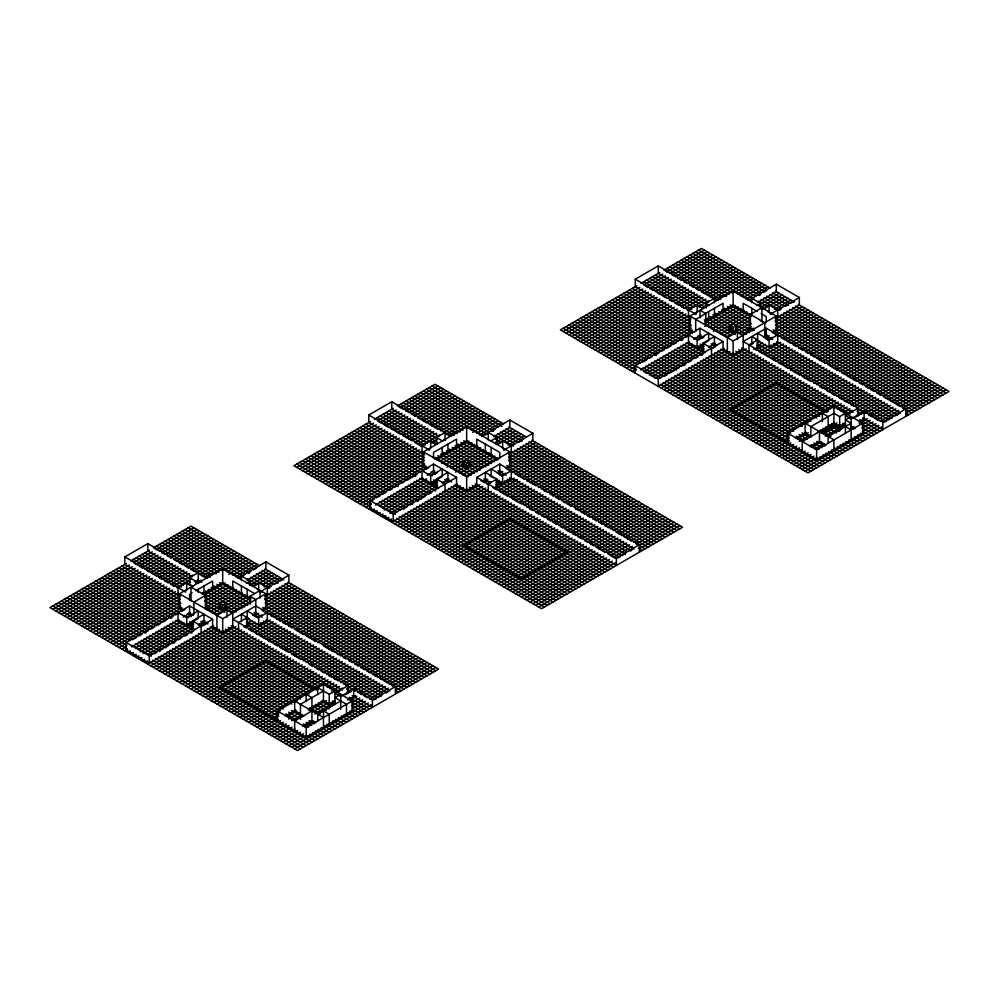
<?xml version="1.0" encoding="UTF-8"?>
<svg xmlns="http://www.w3.org/2000/svg" width="999" height="999" viewBox="0 0 999 999"><rect width="100%" height="100%" fill="white"/><g stroke="black" fill="none" stroke-linecap="round" stroke-linejoin="round"><path stroke-width="1.5" d="M178.072 595.129L178.072 587.649L186.701 582.667L193.107 586.363M261.825 609.939L265.884 607.604L265.884 593.743L222.69 568.818L179.508 593.743L179.508 607.604L183.554 609.939M186.701 582.667L186.701 590.147L184.241 591.57M189.585 613.423L189.585 605.943L212.612 619.23L212.612 626.71M193.906 614.373L193.906 602.06L205.419 595.416L205.419 609.265L208.292 607.604L205.682 606.093M202.385 594.393L222.69 582.667L222.69 568.818M255.806 613.423L255.806 599.562L250.05 596.241L250.05 603.933M258.679 617.569L258.679 625.049L267.32 620.067L267.32 612.587L258.679 617.569L247.165 610.926L247.165 625.049M700.012 335.714L700.012 328.234L723.051 341.533L723.051 349.013M714.41 302.809L714.41 298.314L705.769 303.309L705.769 307.792M769.105 339.872L769.105 347.352L777.746 342.37L777.746 334.89L769.105 339.872L757.592 333.216L757.592 347.352M424.587 454.732L368.768 422.502L368.768 415.022L391.795 401.735L451.461 436.176M180.632 596.615L124.8 564.385L124.8 556.905L147.84 543.606L207.38 577.984M370.492 421.516L293.918 465.721L541.508 608.678L682.579 527.222L531.868 440.209M374.525 419.18L393.331 408.329M397.365 405.994L434.99 384.278L503.608 423.901M126.536 563.386L49.95 607.604L297.552 750.549L438.623 669.105L287.912 582.092M130.569 561.063L149.375 550.199M153.409 547.877L191.021 526.148L259.653 565.771M296.79 467.382L373.376 423.176M377.41 420.841L396.216 409.99M400.249 407.654L437.862 385.939M52.835 609.265L129.408 565.047M133.441 562.724L152.248 551.86M156.281 549.537L193.906 527.809M299.675 469.055L376.248 424.837M380.282 422.502L399.101 411.65M403.121 409.315L440.746 387.6M55.707 610.926L132.293 566.708M136.326 564.385L155.132 553.521M159.166 551.198L196.778 529.482M302.547 470.716L379.133 426.498M383.166 424.175L401.973 413.311M406.006 410.989L443.618 389.26M691.058 318.906L635.239 286.676L635.239 279.196L658.266 265.909L718.106 300.449M58.591 612.587L135.165 568.369M139.198 566.046L158.004 555.182M162.038 552.859L199.663 531.143M305.432 472.377L382.018 428.159M386.039 425.836L404.857 414.972M408.878 412.649L446.503 390.921M61.463 614.248L138.049 570.029M142.083 567.707L160.889 556.843M164.922 554.52L202.535 532.804M308.304 474.038L384.89 429.82M388.923 427.497L407.729 416.633M411.763 414.31L449.388 392.582M64.348 615.908L140.934 571.703M144.955 569.368L163.774 558.516M167.795 556.181L205.419 534.465M636.962 285.689L560.377 329.895L807.979 472.852L949.05 391.396L798.338 304.383M640.996 283.354L659.802 272.502M663.836 270.167L701.448 248.451L770.079 288.074M311.188 475.699L387.774 431.481M391.795 429.158L410.614 418.294M414.647 415.971L452.26 394.255M67.22 617.569L143.806 573.364M147.84 571.028L166.646 560.177M170.679 557.842L208.292 536.126M563.261 331.556L639.835 287.35M643.868 285.015L662.687 274.163M666.708 271.828L704.332 250.112M314.061 477.36L390.646 433.141M394.68 430.819L413.486 419.955M417.52 417.632L455.144 395.916M70.105 619.23L146.691 575.024M150.712 572.689L169.53 561.838M174.9 558.728L211.176 537.787M566.133 333.216L642.719 289.011M646.753 286.676L665.559 275.824M669.592 273.489L707.205 251.773M316.945 479.021L393.531 434.802M397.565 432.48L416.371 421.615M420.404 419.293L458.017 397.577M72.977 620.903L149.563 576.685M153.596 574.363L172.402 563.498M176.436 561.176L214.061 539.448M569.018 334.89L645.604 290.672M649.625 288.349L668.443 277.485M672.464 275.162L710.089 253.434M319.83 480.681L396.403 436.476M400.437 434.14L419.243 423.289M423.276 420.954L460.901 399.238M75.862 622.564L152.447 578.346M156.481 576.023L175.287 565.159M179.321 562.837L216.933 541.108M571.89 336.551L648.476 292.332M652.509 290.01L671.316 279.146M675.349 276.823L712.974 255.095M322.702 482.342L399.288 438.136M403.321 435.801L422.127 424.95M426.161 422.614L463.773 400.899M78.746 624.225L155.32 580.007M159.353 577.684L178.159 566.82M182.193 564.497L219.817 542.769M574.775 338.211L651.36 293.993M655.381 291.671L674.2 280.806M678.234 278.484L715.846 256.755M325.587 484.003L402.16 439.797M406.193 437.462L425.012 426.61M429.033 424.275L466.658 402.56M81.618 625.886L158.204 581.668M162.238 579.345L181.044 568.481M185.077 566.158L222.69 544.443M577.659 339.872L654.233 295.654M658.266 293.331L677.072 282.467M681.106 280.145L718.731 258.429M328.459 485.676L405.045 441.458M409.078 439.135L427.884 428.271M431.918 425.949L469.53 404.22M84.503 627.547L161.076 583.329M165.11 581.006L183.916 570.142M187.949 567.819L225.574 546.103M580.531 341.533L657.117 297.315M661.151 294.992L679.957 284.128M683.99 281.805L721.603 260.09M331.343 487.337L407.929 443.119M411.95 440.796L430.769 429.932M434.79 427.609L472.415 405.881M87.375 629.208L163.961 584.989M167.994 582.667L186.801 571.803M190.834 569.48L228.446 547.764M583.416 343.194L659.989 298.976M664.023 296.653L682.829 285.789M686.862 283.466L724.487 261.75M334.215 488.998L410.801 444.78M433.641 431.593L414.835 442.457L421.628 446.378M437.674 429.27L475.299 407.542M90.26 630.869L166.833 586.663M170.866 584.328L189.685 573.476M193.706 571.141L231.331 549.425M586.288 344.855L662.874 300.649M666.907 298.314L685.714 287.462M689.747 285.127L727.359 263.411M337.1 490.659L413.686 446.441M417.707 444.118L436.526 433.254M440.559 430.931L478.171 409.215M93.132 632.529L169.718 588.324M173.751 585.988L192.557 575.137M196.591 572.802L234.203 551.086M589.173 346.516L665.746 302.31M669.78 299.975L688.598 289.123M692.619 286.788L730.244 265.072M139.198 556.068L189.585 585.164L189.585 577.684L198.227 572.689L198.227 580.169L195.804 581.63L198.227 580.169M339.972 492.32L416.558 448.101M420.591 445.779L439.398 434.915M443.431 432.592L481.056 410.876M437.062 444.48L430.669 440.796L422.028 445.779L422.028 453.259M436.426 443.456L436.426 437.462L445.067 432.48L445.067 439.96M96.016 634.19L172.602 589.984M176.623 587.649L190.06 579.895M200.811 573.688L237.088 552.747M592.045 348.176L668.631 303.971M672.664 301.636L691.47 290.784M695.504 288.449L733.116 266.733M342.857 493.981L419.443 449.762M431.531 442.782L436.9 439.685M446.316 434.253L483.928 412.537M98.889 635.864L175.474 591.645M202.347 576.123L239.972 554.408M594.929 349.85L671.515 305.632M675.536 303.309L694.355 292.445M698.376 290.122L736.001 268.394M345.741 495.641L422.315 451.436M449.188 435.914L486.813 414.198M101.773 637.524L178.359 593.306M195.816 583.216L201.199 580.119M205.232 577.797L242.844 556.068M427.522 468.056L423.476 465.721L423.476 451.873L466.658 426.935L509.84 451.873L509.84 465.721L505.794 468.056M597.802 351.511L674.387 307.292M678.421 304.97L697.227 294.106M701.261 291.783L738.885 270.055M428.196 449.7L430.669 448.276L430.669 440.796M348.614 497.302L423.851 453.871M468.194 428.271L489.685 415.859M104.658 639.185L179.895 595.741M224.226 570.142L245.729 557.729M600.686 353.171L677.272 308.953M681.293 306.631L700.112 295.766M704.145 293.444L741.758 271.716M351.498 498.963L424.051 457.08M471.066 429.932L492.569 417.52M107.53 640.846L180.082 598.963M227.11 571.803L248.601 559.403M603.571 354.832L680.144 310.614M684.178 308.291L702.984 297.427M707.017 295.105L744.642 273.389M192.145 592.819L189.585 594.305L189.585 600.287M195.754 590.746L212.612 581.006L212.612 588.486M354.37 500.636L424.238 460.289M472.602 432.367L495.442 419.18M110.414 642.507L180.27 602.172M228.646 574.25L251.486 561.063M606.443 356.493L683.029 312.275M687.062 309.952L705.868 299.088M709.902 296.765L747.514 275.05M703.533 308.654L697.14 304.97L688.498 309.952L688.498 317.432M357.255 502.297L424.425 463.511M476.823 433.254L498.326 420.841M113.287 644.168L180.469 605.382M232.867 575.137L254.358 562.724M609.328 358.154L685.901 313.936M699.337 306.181L708.741 300.749M712.774 298.426L750.399 276.711M434.777 459.19L466.658 440.796L498.526 459.19M360.127 503.958L425.961 465.946M436.713 459.74L468.956 441.121M479.707 434.915L501.211 422.502M116.171 645.829L182.005 607.817M204.845 594.63L225 583.004M235.739 576.798L257.243 564.385M612.2 359.815L688.786 315.609M702.222 307.842L706.256 305.519M715.659 300.087L753.271 278.371M456.58 477.36L393.244 513.923L393.244 521.403L370.204 508.116L370.204 500.636L433.541 464.06L456.58 477.36L456.58 484.84M481.855 436.176L509.84 420.017L532.879 433.316L532.879 440.796L508.691 454.757M693.98 332.23L689.934 329.895L689.934 316.046L733.116 291.109L776.31 316.046L776.31 329.895L772.264 332.23M694.667 313.873L697.14 312.45L697.14 304.97M212.612 619.23L149.276 655.806L149.276 663.286L126.249 649.987L126.249 642.507L189.585 605.943M237.7 578.159L265.884 561.888L288.911 575.187L288.911 582.667L264.723 596.628M363.012 505.619L373.763 499.413M376.448 497.864L380.482 495.529M383.166 493.981L385.851 492.432M389.885 490.109L392.57 488.548M395.254 487L397.939 485.452M401.973 483.116L404.657 481.568M407.342 480.019L416.758 474.587M426.161 469.155L428.846 467.607M439.597 461.401L471.84 442.782M485.277 435.027L487.962 433.479M491.995 431.156L494.68 429.595M119.043 647.489L125.762 643.618M132.48 639.735L136.513 637.412M139.198 635.864L141.883 634.303M144.58 632.754L148.601 630.431M151.299 628.87L153.983 627.322M156.668 625.774L160.702 623.451M163.386 621.89L166.071 620.342M170.105 618.019L172.79 616.47M175.474 614.909L178.159 613.361M182.193 611.038L184.877 609.49M205.032 597.852L227.872 584.665M241.308 576.91L243.993 575.349M248.027 573.026L250.712 571.478M253.396 569.929L256.094 568.369M615.084 361.476L690.321 318.044M734.652 292.445L756.156 280.032M365.884 507.28L371.378 504.12M441.758 463.486L474.712 444.443M121.928 649.15L126.061 646.765M205.107 601.123L230.757 586.326M617.956 363.137L690.509 321.253M737.537 294.106L759.028 281.693M704.944 313.748L723.051 303.296L723.051 310.776M705.769 325.861L705.769 313.549L695.691 319.368L695.691 331.68M368.768 508.941L371.453 507.392M375.487 505.069L422.764 477.772M427.147 475.237L434.602 470.929M445.354 464.722L477.597 446.116M493.718 436.8L509.84 427.497L509.84 420.017M124.8 650.824L127.497 649.263M131.518 646.94L178.809 619.642M183.192 617.107L190.634 612.812M205.419 604.27L233.629 587.986M247.065 580.232L265.884 569.368L265.884 561.888M620.841 364.81L690.709 324.463M740.421 295.766L761.912 283.354M437.225 481.056L432.105 484.003L422.028 478.196L422.028 470.716L430.669 475.699L442.182 469.043L442.182 476.523L384.128 510.052M490.484 441.158L496.89 437.462L496.89 443.456M371.653 510.601L374.338 509.053M379.707 505.956L426.735 478.796M434.79 474.15L437.487 472.589M446.89 467.17L480.482 447.777M496.603 438.461L512.724 429.158M193.257 622.926L188.149 625.886L178.072 620.067L178.072 612.587L186.701 617.569L198.227 610.926L198.227 618.406L140.16 651.922M246.341 583.141L250.05 581.006L250.05 585.489M127.685 652.484L130.37 650.923M135.752 647.827L181.431 621.453M189.485 616.795L193.519 614.472M205.607 607.492L236.513 589.647M248.601 582.667L268.756 571.028M623.713 366.471L690.896 327.684M743.293 297.427L764.797 285.015M704.782 321.328L733.116 304.97L750.873 315.209M374.525 512.262L377.21 510.714M382.592 507.617L428.271 481.243M451.111 468.056L483.354 449.438M495.442 442.457L515.596 430.819M463.773 461.575L466.658 459.902L469.53 461.575L469.53 465.721L466.658 467.382L463.773 465.721L463.773 461.575L466.658 463.236L469.53 461.575M130.569 654.145L133.254 652.597M138.624 649.487L184.303 623.114M207.143 609.927L239.385 591.308M250.137 585.102L271.641 572.689M626.598 368.132L692.432 330.12M704.52 323.139L735.426 305.294M746.178 299.088L767.669 286.676M219.817 603.446L222.69 601.785L225.574 603.446L225.574 607.604L222.69 609.265L219.817 607.604L219.817 603.446L222.69 605.107L225.574 603.446M436.426 486.501L436.426 479.021L447.939 472.377L447.939 479.857M496.241 444.48L502.647 440.796L511.276 445.779L511.276 453.259M469.18 463.436L471.69 465.721L466.658 468.631L461.613 465.721L464.135 463.436M377.41 513.923L380.095 512.375M453.983 469.717L463.399 464.285M467.42 461.963L486.238 451.098M498.239 444.168L518.481 432.48M192.457 628.383L192.457 620.903L203.983 614.248L203.983 621.728M252.285 586.363L258.679 582.667L267.32 587.649L267.32 595.129M225.212 605.319L227.735 607.604L222.69 610.514L217.657 607.604L220.18 605.319M461.613 465.721L464.135 464.273M635.239 373.114L635.239 365.634L700.012 328.234M748.139 300.449L776.31 284.191L799.337 297.49L799.337 304.97L775.162 318.931M133.441 655.806L136.126 654.258M210.027 611.588L220.779 605.382M224.8 603.059L242.27 592.969M253.908 586.251L274.513 574.363M217.657 607.604L220.18 606.143M629.47 369.792L636.188 365.909M642.906 362.038L646.94 359.702M649.625 358.154L652.322 356.606M655.007 355.057L659.04 352.722M661.725 351.173L664.41 349.625M667.095 348.077L671.128 345.741M673.813 344.193L676.498 342.645M680.531 340.309L683.216 338.761M685.901 337.212L688.598 335.664M704.72 326.348L738.298 306.955M751.735 299.2L754.432 297.652M758.453 295.329L761.151 293.768M763.835 292.22L766.52 290.672M380.282 515.596L382.967 514.035M388.349 510.939L436.713 483.017M455.519 472.152L466.271 465.946M468.956 464.398L489.11 452.759M506.58 442.682L521.353 434.14M136.326 657.467L139.011 655.918M143.044 653.583L192.745 624.887M212.899 613.249L222.315 607.817M225 606.268L245.155 594.63M262.612 584.552L277.397 576.023M632.355 371.453L636.4 369.118M708.94 327.235L741.183 308.616M437.55 484.19L434.99 485.676L438.898 487.924M461.613 464.897L466.658 467.807L471.69 464.897M193.581 626.073L191.021 627.547L194.93 629.807M217.657 606.768L222.69 609.677L227.735 606.768M383.166 517.257L385.851 515.696M389.922 513.349L436.9 486.226M442.282 483.116L449.001 479.245M459.752 473.039L491.995 454.42M508.041 445.154L524.238 435.801M139.198 659.128L141.883 657.579M147.265 654.47L192.944 628.096M198.314 624.999L205.032 621.116M215.784 614.909L248.027 596.303M264.073 587.025L280.269 577.684M640.609 370.017L689.21 341.945M693.618 339.41L701.073 335.102M711.812 328.896L744.068 310.289M757.492 302.522L776.31 291.671L776.31 284.191M232.767 626.71L232.767 612.862L227.01 609.54L216.933 615.359L216.933 629.208M250.05 596.241L260.115 590.421L260.115 598.114M503.608 450.212L532.879 433.316M386.039 518.918L388.736 517.37M404.857 508.054L407.542 506.505M410.227 504.957L412.912 503.396M416.945 501.073L419.63 499.525M422.315 497.977L425.012 496.416M429.033 494.093L431.718 492.544M462.624 474.7L494.867 456.081M519.055 442.12L521.74 440.571M259.64 592.082L288.911 575.187M703.696 345.229L698.576 348.176L688.498 342.37L688.498 334.89L697.14 339.872L708.653 333.216L708.653 340.696L649.2 375.025M756.767 305.444L760.476 303.309L760.476 307.792M142.083 660.789L144.768 659.24M154.171 653.808L156.855 652.26M159.54 650.711L163.574 648.376M166.259 646.828L168.956 645.279M171.641 643.731L175.674 641.395M178.359 639.847L181.044 638.299M185.077 635.963L187.762 634.415M190.447 632.866L193.132 631.318M202.535 625.886L207.917 622.777M228.072 611.151L250.911 597.964M268.369 587.874L271.066 586.326M275.087 584.003L277.784 582.442M280.469 580.894L283.154 579.345M643.493 371.678L691.857 343.756M699.912 339.098L703.945 336.763M713.348 331.343L746.94 311.95M760.376 304.195L779.183 293.331M388.923 520.579L391.608 519.03M465.509 476.361L497.752 457.742M144.955 662.449L147.64 660.901M230.944 612.812L249.75 601.947M423.476 451.873L466.658 476.81L509.84 451.873M646.365 373.339L694.73 345.417M717.569 332.23L749.824 313.611M760.564 307.405L782.067 294.992M179.508 593.743L222.69 618.681L265.884 593.743M730.244 325.736L733.116 324.076L736.001 325.736L736.001 329.895L733.116 331.556L730.244 329.895L730.244 325.736L733.116 327.41L736.001 325.736M754.32 330.507L750.399 328.234L750.399 314.385L761.912 307.729L761.912 321.591M391.795 522.24L457.629 484.228M702.896 350.674L702.896 343.194L714.41 336.551L714.41 344.031M761.438 309.403L769.105 304.97L777.746 309.952L777.746 317.432M147.84 664.11L213.674 626.111M735.639 327.61L738.161 329.895L733.116 332.804L728.084 329.895L730.606 327.61M720.454 333.891L731.206 327.684M735.239 325.349L751.36 316.046M763.049 309.29L784.939 296.653M728.084 329.895L730.606 328.446M394.68 523.901L460.514 485.889M508.878 457.967L535.751 442.457M476.735 484.84L476.735 477.36L499.762 464.06L639.397 544.68L639.397 552.16M150.712 665.784L216.546 627.772M264.922 599.85L291.795 584.328M653.471 375.886L703.184 347.19M723.338 335.552L732.742 330.12M735.426 328.571L750.199 320.03M773.039 306.843L787.824 298.314M704.008 348.364L701.448 349.85L705.356 352.098M397.565 525.561L463.399 487.549M509.078 461.176L538.636 444.118M728.084 329.071L733.116 331.98L738.161 329.071M153.596 667.444L219.43 629.432M265.11 603.059L294.668 585.988M654.957 378.346L703.371 350.399M708.741 347.29L715.459 343.419M726.211 337.212L750.399 323.251M774.512 309.328L790.709 299.975M743.194 349.013L743.194 335.164L737.437 331.843L727.359 337.65L727.359 351.511M400.437 527.222L466.271 489.223M509.265 464.398L541.508 445.779M635.239 365.634L658.266 378.933L723.051 341.533M770.204 314.31L799.337 297.49M156.481 669.105L222.315 631.093M265.297 606.268L297.552 587.649M664.597 376.111L667.282 374.55M669.979 373.002L674 370.679M676.698 369.131L679.382 367.57M682.067 366.021L686.101 363.698M688.786 362.15L691.47 360.589M695.504 358.266L698.189 356.718M700.873 355.169L703.558 353.609M712.974 348.176L715.659 346.628M738.498 333.441L750.586 326.461M778.808 310.177L781.493 308.616M785.526 306.293L788.211 304.745M790.896 303.197L793.581 301.636M455.856 484.428L466.658 490.659L477.447 484.428M482.854 481.306L486.975 478.933M497.202 473.014L500.487 471.128M211.9 626.298L222.69 632.529L233.491 626.298M245.629 619.293L248.339 617.732M253.247 614.897L256.518 612.999M750.399 328.234L747.514 329.895L750.137 331.406M403.321 528.883L479.895 484.677M483.928 482.342L487.962 480.019M498.713 473.813L502.734 471.491M506.768 469.155L544.393 447.44M159.353 670.766L235.939 626.548M246.691 620.342L249.375 618.793M254.745 615.684L258.778 613.361M262.812 611.038L300.424 589.31M741.37 335.102L753.471 328.122M689.934 316.046L733.116 340.984L776.31 316.046M406.193 530.556L482.779 486.338M486.813 484.003L490.846 481.68M501.585 475.474L505.619 473.151M509.652 470.816L547.265 449.1M162.238 672.427L238.811 628.209M246.878 623.563L252.248 620.454M257.63 617.357L261.651 615.022M265.684 612.699L303.309 590.983M496.89 486.501L496.89 479.021L488.249 484.003L488.249 491.483M491.133 476.523L491.133 469.043L502.647 475.699L511.276 470.716L511.276 478.196L501.211 484.003L496.091 481.056M724.1 348.401L658.266 386.413L658.266 378.933M244.693 626.473L248.601 624.225L246.303 622.889M409.078 532.217L485.664 487.999M496.403 481.793L499.088 480.244M512.524 472.49L550.149 450.761M165.11 674.088L241.696 629.87M245.729 627.547L255.132 622.115M268.569 614.36L306.181 592.644M661.151 388.074L726.985 350.062M775.349 322.14L802.222 306.631M905.868 416.333L905.868 408.853L766.233 328.234L743.194 341.533L858.366 408.017L858.366 415.497M411.95 533.878L488.536 489.66M496.603 485.002L501.973 481.905M515.409 474.15L553.021 452.422M167.994 675.749L244.568 631.53M248.601 629.208L258.004 623.776M271.441 616.021L309.066 594.305M664.023 389.735L729.857 351.723M775.536 325.349L805.094 308.291M494.418 487.924L498.326 485.676L495.766 484.19M414.835 535.539L491.421 491.321M495.442 488.998L514.26 478.134M518.281 475.811L555.906 454.095M170.866 677.409L247.452 633.204M251.486 630.869L270.292 620.017M274.325 617.682L311.938 595.966M666.907 391.396L732.742 353.396M775.736 328.571L807.979 309.952M722.327 348.601L733.116 354.832L743.918 348.601M749.312 345.479L753.371 343.144M763.673 337.187L767.344 335.065M417.707 537.2L494.293 492.982M498.326 490.659L517.132 479.795M522.514 476.698L558.791 455.756M173.751 679.07L250.337 634.865M254.358 632.529L273.177 621.678M277.198 619.343L314.822 597.627M669.78 393.057L746.365 348.851M757.117 342.645L759.802 341.096M765.172 337.987L769.205 335.664M773.238 333.329L810.851 311.613M420.591 538.861L497.177 494.642M501.211 492.32L520.017 481.456M524.05 479.133L561.663 457.417M176.623 680.731L253.209 636.525M257.243 634.19L276.049 623.339M280.082 621.003L317.707 599.288M672.664 394.73L749.25 350.512M757.304 345.854L762.674 342.757M768.056 339.648L772.09 337.325M776.111 334.99L813.735 313.274M753.895 349.488L759.028 346.516L756.73 345.192M423.476 540.521L500.049 496.303M504.083 493.981L522.889 483.116M526.923 480.794L564.547 459.078M179.508 682.404L256.094 638.186M260.115 635.864L278.933 624.999M282.967 622.677L320.579 600.948M675.536 396.391L752.122 352.172M756.156 349.85L765.559 344.418M780.344 335.876L816.62 314.935M426.348 542.182L502.934 497.977M506.968 495.641L525.774 484.79M529.807 482.455L567.42 460.739M182.38 684.065L258.966 639.847M262.999 637.524L281.805 626.66M285.839 624.338L323.464 602.609M678.421 398.052L755.007 353.833M759.028 351.511L768.443 346.079M781.867 338.324L819.492 316.596M429.233 543.843L505.806 499.637M509.84 497.302L528.646 486.451M532.679 484.115L570.304 462.4M185.265 685.726L261.85 641.508M265.884 639.185L284.69 628.321M288.723 625.998L326.336 604.27M681.293 399.712L757.879 355.494M761.912 353.171L780.719 342.307M784.752 339.985L822.377 318.269M432.105 545.516L508.691 501.298M512.724 498.963L531.53 488.111M535.564 485.776L573.176 464.06M188.149 687.387L264.723 643.169M268.756 640.846L287.562 629.982M291.596 627.659L329.22 605.943M684.178 401.373L760.763 357.155M764.797 354.832L783.603 343.968M787.637 341.646L825.249 319.93M434.99 547.177L511.575 502.959M515.596 500.636L534.415 489.772M538.436 487.45L576.061 465.721M191.021 689.048L267.607 644.83M271.641 642.507L290.447 631.643M295.816 628.546L332.093 607.604M687.062 403.034L763.636 358.816M767.669 356.493L786.475 345.629M790.509 343.306L828.134 321.591M437.862 548.838L514.448 504.62M518.481 502.297L537.287 491.433M541.321 489.11L578.933 467.382M193.906 690.709L270.479 646.49M274.513 644.168L293.331 633.304M297.352 630.981L334.977 609.265M689.934 404.695L766.52 360.477M770.554 358.154L789.36 347.29M793.393 344.967L831.006 323.251M440.746 550.499L517.332 506.281M521.353 503.958L540.172 493.094M544.193 490.771L581.818 469.055M196.778 692.369L273.364 648.164M277.397 645.829L296.204 634.977M300.237 632.642L337.849 610.926M692.819 406.356L769.392 362.15M773.426 359.815L792.232 348.963M796.265 346.628L833.89 324.912M443.618 552.16L520.204 507.942M524.238 505.619L543.044 494.755M548.426 491.658L584.702 470.716M199.663 694.03L276.248 649.825M280.269 647.489L299.088 636.638M303.109 634.303L340.734 612.587M695.691 408.017L772.277 363.811M776.31 361.476L795.117 350.624M799.15 348.289L836.762 326.573M446.503 553.821L523.089 509.602M527.11 507.28L545.929 496.416M549.962 494.093L587.574 472.377M202.535 695.691L279.121 651.485M283.154 649.15L301.96 638.299M305.994 635.963L343.619 614.248M698.576 409.69L775.162 365.472M779.183 363.137L798.001 352.285M802.022 349.95L839.647 328.234M449.388 555.481L525.961 511.263M529.994 508.941L548.801 498.076M552.834 495.754L590.459 474.038M205.419 697.364L282.005 653.146M286.026 650.824L304.845 639.959M308.866 637.637L346.491 615.908M701.448 411.351L778.034 367.132M782.067 364.81L800.873 353.946M806.255 350.836L842.519 329.895M452.26 557.142L528.846 512.937M532.879 510.601L551.685 499.75M555.719 497.415L593.331 475.699M208.292 699.025L284.877 654.807M288.911 652.484L307.717 641.62M311.75 639.298L349.375 617.569M704.332 413.012L780.918 368.793M784.939 366.471L803.758 355.607M807.779 353.284L845.404 331.556M455.144 558.803L531.718 514.597M535.751 512.262L554.557 501.411M558.591 499.075L596.216 477.36M211.176 700.686L287.762 656.468M291.795 654.145L310.602 643.281M314.635 640.958L352.247 619.23M707.205 414.672L783.79 370.454M787.824 368.132L806.63 357.267M810.664 354.945L848.288 333.216M458.017 560.476L534.602 516.258M538.636 513.923L557.442 503.071M561.475 500.736L599.088 479.021M214.061 702.347L290.634 658.129M294.668 655.806L313.474 644.942M317.507 642.619L355.132 620.903M710.089 416.333L786.675 372.115M790.709 369.792L809.515 358.928M813.548 356.606L851.16 334.89M460.901 562.137L537.474 517.919M541.508 515.596L560.327 504.732M564.348 502.41L601.972 480.681M216.933 704.008L293.519 659.79M297.552 657.467L316.358 646.603M321.728 643.506L358.004 622.564M712.974 417.994L789.547 373.776M793.581 371.453L812.387 360.589M816.42 358.266L854.045 336.551M463.773 563.798L540.359 519.58M544.393 517.257L563.199 506.393M567.232 504.07L604.845 482.342M219.817 705.669L296.391 661.45M300.424 659.128L319.23 648.264M323.264 645.941L360.889 624.225M715.846 419.655L792.432 375.437M796.465 373.114L815.271 362.25M819.305 359.927L856.917 338.211M466.658 565.459L543.244 521.241M547.265 518.918L566.083 508.054M570.104 505.731L607.729 484.003M222.69 707.329L299.275 663.124M303.309 660.789L322.115 649.937M326.149 647.602L363.761 625.886M718.731 421.316L795.304 377.11M799.337 374.775L818.144 363.923M822.177 361.588L859.802 339.872M469.53 567.12L546.116 522.902M550.149 520.579L568.955 509.715M574.338 506.618L610.614 485.676M225.574 708.99L302.16 664.785M306.181 662.449L325 651.598M329.021 649.263L366.645 627.547M721.603 422.977L798.189 378.771M802.222 376.436L821.028 365.584M825.062 363.249L862.674 341.533M472.415 568.781L549 524.562M553.021 522.24L571.84 511.376M575.874 509.053L613.486 487.337M228.446 710.651L305.032 666.445M309.066 664.11L327.872 653.259M331.905 650.923L369.53 629.208M724.487 424.637L801.073 380.432M805.094 378.097L823.913 367.245M827.934 364.91L865.559 343.194M475.299 570.441L551.873 526.223M555.906 523.901L574.712 513.036M578.746 510.714L616.371 488.998M231.331 712.324L307.917 668.106M311.938 665.784L330.756 654.919M334.777 652.597L372.402 630.869M727.359 426.311L803.945 382.093M807.979 379.77L826.785 368.906M832.167 365.796L868.431 344.855M478.171 572.102L554.757 527.897M558.791 525.561L577.597 514.71M581.63 512.375L619.243 490.659M234.203 713.985L310.789 669.767M314.822 667.444L333.629 656.58M337.662 654.258L375.287 632.529M730.244 427.972L806.83 383.753M810.851 381.431L829.669 370.567M833.69 368.244L871.315 346.516M481.056 573.763L557.629 529.557M561.663 527.222L580.469 516.371M584.502 514.035L622.127 492.32M237.088 715.646L313.674 671.428M317.707 669.105L336.513 658.241M340.547 655.918L378.159 634.19M733.116 429.632L809.702 385.414M813.735 383.092L832.542 372.227M836.575 369.905L874.2 348.176M483.928 575.424L560.514 531.218M564.547 528.883L583.354 518.031M587.387 515.696L624.999 493.981M239.972 717.307L316.546 673.089M320.579 670.766L339.385 659.902M343.419 657.579L381.044 635.864M736.001 431.293L812.587 387.075M816.62 384.752L835.426 373.888M839.46 371.566L877.072 349.85M486.813 577.097L563.386 532.879M567.42 530.556L586.238 519.692M590.259 517.37L627.884 495.641M242.844 718.968L319.43 674.75M323.464 672.427L342.27 661.563M347.64 658.466L383.916 637.524M738.885 432.954L815.459 388.736M819.492 386.413L838.298 375.549M842.332 373.226L879.957 351.511M489.685 578.758L566.271 534.54M570.304 532.217L589.11 521.353M593.144 519.03L630.756 497.302M245.729 720.629L322.302 676.41M326.336 674.088L345.142 663.224M349.175 660.901L386.8 639.185M741.758 434.615L818.343 390.397M822.377 388.074L841.183 377.21M845.216 374.887L882.829 353.171M492.569 580.419L569.155 536.201M573.176 533.878L591.995 523.014M596.016 520.691L633.641 498.963M248.601 722.289L325.187 678.084M329.22 675.749L348.027 664.897M352.06 662.562L389.672 640.846M744.642 436.276L821.215 392.07M825.249 389.735L844.055 378.883M848.089 376.548L885.713 354.832M495.442 582.08L572.027 537.862M576.061 535.539L594.867 524.675M598.901 522.352L636.525 500.636M251.486 723.95L328.072 679.745M332.093 677.409L350.911 666.558M354.932 664.223L392.557 642.507M747.514 437.937L824.1 393.731M828.134 391.396L846.94 380.544M850.973 378.209L888.586 356.493M277.397 720.629L277.397 710.938L323.464 684.34L352.247 700.961L352.247 710.651L306.181 737.25L219.817 687.387L265.884 660.789L316.758 690.172M498.326 583.741L574.912 539.522M578.933 537.2L597.752 526.336M601.785 524.013L639.397 502.297M254.358 725.611L278.546 711.65M324.225 685.277L330.944 681.405M334.977 679.07L353.783 668.219M357.817 665.883L395.429 644.168M750.399 439.597L826.985 395.392M831.006 393.057L849.824 382.205M853.845 379.87L891.47 358.154M501.211 585.402L577.784 541.183M600.624 527.996L581.818 538.861L577.722 536.5M604.657 525.674L642.282 503.958M257.243 727.284L278.733 714.872M327.11 686.937L333.828 683.066M337.849 680.731L356.668 669.879M360.689 667.544L398.314 645.829M753.271 441.271L829.857 397.053M833.89 394.73L852.696 383.866M858.066 380.756L894.342 359.815M323.464 690.983L300.424 704.283L300.424 713.985M504.083 587.062L580.669 542.857M584.702 540.521L603.508 529.67M607.542 527.335L645.154 505.619M260.115 728.945L277.585 718.855M329.982 688.611L336.7 684.727M340.734 682.404L359.54 671.54M363.574 669.218L401.198 647.489M756.156 442.932L832.741 398.713M836.762 396.391L855.581 385.527M859.602 383.204L897.227 361.476M285.289 716.071L295.816 709.989M506.968 588.723L583.541 544.517M587.574 542.182L606.381 531.331M610.414 528.995L648.039 507.28M262.999 730.606L280.469 720.516M287.188 716.645L296.591 711.213M331.518 691.046L339.585 686.388M343.619 684.065L362.425 673.201M366.458 670.878L404.071 649.15M759.028 444.592L835.614 400.374M839.647 398.052L858.453 387.187M862.487 384.865L900.111 363.137M317.707 694.592L317.707 687.662L329.22 694.317L334.977 690.983L334.977 704.557M509.84 590.384L586.425 546.178M590.459 543.843L609.265 532.991M613.299 530.656L650.911 508.941M265.884 732.267L283.341 722.177M288.723 719.08L299.463 712.874M335.739 691.932L342.457 688.049M346.491 685.726L365.297 674.862M369.33 672.539L406.955 650.824M761.912 446.253L838.498 402.035M842.519 399.712L861.338 388.848M865.371 386.526L902.984 364.81M347.927 693.206L347.927 685.726L334.977 693.206L340.734 696.528L353.683 689.048L372.402 699.849L395.429 686.55L395.429 694.03M308.104 709.552L323.464 700.686L323.464 684.34M512.724 592.057L589.298 547.839M593.331 545.516L612.15 534.652M616.171 532.33L653.796 510.601M787.824 442.932L787.824 433.229L833.89 406.63L862.674 423.264L862.674 432.954L816.62 459.552L730.244 409.69L776.31 383.092L827.197 412.462M268.756 733.928L286.226 723.838M291.596 720.741L302.347 714.535M309.066 710.651L326.536 700.574M346.678 688.935L368.181 676.523M372.215 674.2L409.827 652.484M764.797 447.914L788.973 433.953M834.652 407.58L841.37 403.696M845.404 401.373L864.21 390.509M868.243 388.186L905.868 366.471M515.596 593.718L592.182 549.5M596.216 547.177L615.022 536.313M619.055 533.99L656.668 512.262M271.641 735.589L289.098 725.511M313.286 711.538L329.408 702.235M346.878 692.157L371.054 678.184M375.087 675.861L412.712 654.145M767.669 449.575L789.173 437.162M837.537 409.24L844.255 405.357M848.288 403.034L867.095 392.17M871.128 389.847L908.74 368.132M322.814 700.311L329.22 704.008L334.977 700.686M345.342 694.705L351.173 691.333M353.871 689.772L356.568 688.211M518.481 595.379L595.067 551.161M599.088 548.838L617.906 537.974M621.927 535.651L659.552 513.923M274.513 737.25L291.983 727.172M314.822 713.985L334.977 702.347M355.132 690.709L373.938 679.857M377.972 677.522L415.584 655.806M770.554 451.236L789.36 440.384M840.409 410.901L847.127 407.03M851.16 404.695L869.967 393.843M874 391.508L911.625 369.792M340.734 700.961L317.707 714.26L317.707 721.178M795.716 438.374L806.255 432.292M521.353 597.04L597.939 552.822M601.972 550.499L620.779 539.635M624.812 537.312L662.437 515.596M277.397 738.91L294.855 728.833M358.004 692.369L376.823 681.518M380.844 679.183L418.469 657.467M773.426 452.897L790.896 442.819M797.614 438.936L808.366 432.729M843.293 412.562L850.012 408.691M854.045 406.356L872.851 395.504M876.885 393.169L914.497 371.453M302.647 725.998L311.938 720.629L315.784 722.851M347.477 700.112L355.582 695.441M359.628 693.094L362.325 691.545M524.238 598.701L600.824 554.482M604.845 552.16L623.663 541.296M627.697 538.973L665.309 517.257M810.851 436.276L810.851 426.585L833.89 413.286L839.647 416.608L845.404 413.286L845.404 433.504M280.269 740.571L297.739 730.494M304.458 726.61L313.861 721.178M350.137 700.237L356.855 696.365M360.889 694.03L379.695 683.179M383.728 680.843L421.341 659.128M776.31 454.557L793.768 444.48M799.15 441.371L809.902 435.177M846.178 414.223L852.884 410.352M856.917 408.017L875.736 397.165M879.757 394.83L917.382 373.114M858.366 408.017L845.404 415.497L851.16 418.831L864.123 411.351L882.829 422.152L905.868 408.853M277.397 710.938L306.181 727.559L352.247 700.961M817.494 432.442L833.89 422.977L839.647 426.311L845.404 422.977M527.11 600.362L603.696 556.143M607.729 553.821L626.535 542.957M630.569 540.634L668.194 518.918M283.154 742.245L300.624 732.155M351.673 702.684L359.74 698.026M363.761 695.691L382.58 684.839M386.601 682.504L424.225 660.789M779.183 456.231L796.653 446.141M819.492 432.954L836.962 422.877M857.117 411.238L878.608 398.826M883.978 395.716L920.254 374.775M821.927 433.216L833.89 426.311L840.284 429.995M529.994 602.022L606.58 557.817M610.614 555.481L629.42 544.63M633.453 542.295L671.066 520.579M286.026 743.905L303.496 733.815M351.86 705.893L362.612 699.687M366.645 697.364L385.452 686.5M389.485 684.178L427.11 662.449M782.067 457.892L799.537 447.802M823.713 433.841L839.834 424.538M857.304 414.448L881.493 400.487M885.514 398.164L923.138 376.436M855.768 416.995L866.995 410.514M532.879 603.683L609.452 559.477M613.486 557.142L632.292 546.291M636.326 543.956L673.95 522.24M288.911 745.566L306.381 735.476M352.06 709.103L365.497 701.348M369.53 699.025L388.336 688.161M392.37 685.838L429.982 664.11M784.939 459.552L802.409 449.463M825.249 436.276L845.404 424.637M865.559 413.012L884.365 402.147M888.398 399.825L926.023 378.097M476.735 477.36L616.371 557.979L639.397 544.68M810.189 446.64L819.492 441.271L826.036 445.042M535.751 605.344L612.337 561.138M617.707 558.029L620.391 556.48M623.089 554.932L625.774 553.384M629.807 551.048L632.492 549.5M639.21 545.616L676.822 523.901M291.795 747.227L368.369 703.009M373.751 699.912L376.436 698.351M379.121 696.803L381.805 695.254M385.839 692.931L388.524 691.37M395.242 687.499L432.867 665.784M787.824 461.213L805.294 451.123M812.012 447.252L821.415 441.82M868.431 414.672L887.249 403.808M891.283 401.486L928.895 379.77M858.94 421.815L864.659 418.519M870.054 415.397L872.751 413.836M538.636 607.017L615.209 562.799M639.397 548.838L679.707 525.561M294.668 748.888L371.253 704.67M395.429 690.709L435.739 667.444M790.709 462.874L808.166 452.784M814.884 448.913L824.287 443.481M851.16 427.972L853.845 426.411M859.227 423.314L867.282 418.656M871.315 416.333L890.121 405.469M894.155 403.146L931.78 381.431M787.824 433.229L816.62 449.85L862.674 423.264M793.581 464.535L811.051 454.458M862.1 424.975L870.166 420.317M874.2 417.994L893.006 407.13M897.04 404.807L934.652 383.092M796.465 466.196L813.923 456.118M862.299 428.184L873.039 421.99M877.072 419.655L895.878 408.803M899.912 406.468L937.537 384.752M799.337 467.857L816.807 457.779M862.487 431.406L875.923 423.651M879.957 421.316L898.763 410.464M902.796 408.129L940.409 386.413M802.222 469.518L878.795 425.312M884.177 422.202L886.862 420.654M889.547 419.105L892.232 417.557M894.929 415.996L898.95 413.673M905.668 409.79L943.293 388.074M805.094 471.191L881.68 426.973M905.868 413.012L946.165 389.735M212.687 588.523L203.983 593.468L203.983 585.988M775.461 291.184L794.305 302.06M698.576 250.112L767.207 289.735M772.589 292.844L790.072 302.947M795.454 306.044L946.165 393.057M695.691 251.773L764.322 291.396M769.705 294.505L788.548 305.382M792.582 307.717L943.293 394.73M692.819 253.434L761.438 293.057M766.82 296.166L784.315 306.268M789.697 309.378L940.409 396.391M689.934 255.095L759.914 295.492M763.948 297.827L781.443 307.929M786.825 311.039L937.537 398.052M687.062 256.755L755.681 296.378M761.063 299.488L779.907 310.364M783.94 312.699L934.652 399.712M684.178 258.429L752.809 298.039M758.191 301.149L767.607 306.593M781.068 314.36L931.78 401.373M760.476 303.309L751.835 298.314L751.835 302.809M681.293 260.09L751.273 300.487M759.34 305.145L764.735 308.254M778.184 316.021L928.895 403.034M767.669 311.613L772.714 314.523M678.421 261.75L732.242 292.819M775.311 317.682L926.023 404.695M675.536 263.411L729.37 294.48M775.124 320.904L923.138 406.356M757.279 311.426L743.194 303.309L743.194 310.789M761.113 313.649L766.233 316.596L766.233 322.59M672.664 265.072L726.485 296.154M776.273 324.887L920.254 408.017M669.78 266.733L722.265 297.028M776.086 328.109L917.382 409.69M750.399 314.385L764.797 322.689L764.797 336.551M760.264 320.642L764.997 323.364M666.907 268.394L720.729 299.475M730.144 304.907L750.336 316.571M773.214 329.77L914.497 411.351M665.371 270.841L668.056 272.39M672.102 274.725L674.787 276.273M677.484 277.822L681.518 280.157M684.215 281.718L686.9 283.266M689.597 284.815L693.631 287.15M696.315 288.699L699.013 290.259M701.698 291.808L705.744 294.143M708.428 295.692L716.508 300.362M727.272 306.568L750.149 319.78M774.362 333.766L778.408 336.101M781.093 337.65L783.79 339.198M786.475 340.759L790.509 343.082M793.206 344.643L795.903 346.191M798.588 347.752L802.622 350.075M805.319 351.636L808.004 353.184M810.701 354.745L814.734 357.068M817.432 358.629L825.499 363.286M829.545 365.622L837.612 370.279M841.645 372.615L844.342 374.163M847.027 375.711L856.455 381.156M859.14 382.704L861.837 384.265M865.871 386.588L868.568 388.149M871.253 389.697L873.95 391.258M877.984 393.581L880.668 395.142M883.366 396.69L887.399 399.026M890.097 400.574L892.781 402.135M895.479 403.683L899.512 406.019M902.197 407.567L911.625 413.012M724.387 308.241L751.298 323.776M906.056 413.111L908.74 414.672M708.204 302.21L658.266 273.389L658.266 265.909M721.515 309.902L751.111 326.985M764.572 334.752L772.652 339.423M776.685 341.745L900.499 413.236M705.769 303.309L709.477 305.444M655.381 275.05L706.518 304.57M718.631 311.563L752.272 330.981M765.734 338.748L768.418 340.309M773.8 343.419L897.601 414.885M652.509 276.711L706.33 307.779M715.759 313.224L749.4 332.642M770.928 345.08L893.381 415.771M649.625 278.371L699.562 307.192M712.874 314.885L731.718 325.761M735.751 328.097L746.515 334.303M755.931 339.747L891.857 418.219M735.639 328.446L738.161 329.895M705.769 313.549L700.012 310.227L700.012 317.919M646.753 280.032L693.843 307.217M709.989 316.546L742.294 335.189M757.092 343.743L888.96 419.88M643.868 281.693L691.808 309.365M707.117 318.206L735.376 334.528M756.905 346.953L886.125 421.553M635.239 279.196L696.178 314.385M645.029 285.689L647.727 287.237M650.411 288.798L653.109 290.347M657.142 292.682L659.827 294.23M662.524 295.791L666.558 298.114M669.255 299.675L671.94 301.223M674.637 302.784L678.671 305.107M681.355 306.668L684.053 308.216M704.233 319.867L731.156 335.414M754.02 348.614L756.718 350.174M759.415 351.723L763.448 354.058M766.133 355.607L768.83 357.167M771.515 358.716L775.561 361.051M778.246 362.6L780.943 364.148M783.628 365.709L787.662 368.044M790.359 369.593L799.774 375.025M802.472 376.586L810.539 381.243M819.967 386.688L822.652 388.236M826.685 390.572L829.382 392.12M832.067 393.681L834.764 395.229M838.798 397.565L841.495 399.113M844.18 400.674L846.877 402.222M850.911 404.558L853.608 406.106M856.293 407.654L865.708 413.099M868.406 414.647L872.439 416.983M875.136 418.531L877.821 420.092M705.394 323.863L728.271 337.075M857.454 411.65L861.488 413.986M741.545 348.052L853.009 412.412M862.649 417.982L882.829 429.632L882.829 422.152M632.355 288.349L690.384 321.853M738.661 349.712L850.124 414.073M859.764 419.642L879.957 431.293M629.47 290.01L691.37 325.736M735.776 351.386L834.015 408.091M862.274 424.413L877.072 432.954M626.598 291.671L691.183 328.958M732.904 353.047L829.794 408.978M862.087 427.622L874.2 434.615M699.288 335.302L703.433 337.687M712.811 343.107L717.082 345.567M623.713 293.331L692.344 332.954M697.727 336.064L701.76 338.386M711.188 343.831L715.222 346.154M720.604 349.263L828.258 411.413M863.236 431.618L871.315 436.276M850.898 426.148L855.007 428.521M620.841 294.992L689.472 334.615M694.854 337.724L698.888 340.047M709.652 346.266L712.337 347.827M717.719 350.924L824.025 412.3M842.869 423.176L845.566 424.737M850.948 427.847L853.633 429.395M860.364 433.279L868.431 437.937M702.896 343.194L711.525 348.176L711.525 355.656M845.404 426.585L851.16 429.907M617.956 296.653L686.588 336.276M700.049 344.043L704.083 346.378M714.847 352.585L821.153 413.961M839.997 424.837L844.03 427.172M857.479 434.94L865.559 439.597M615.084 298.314L683.703 337.937M697.165 345.704L703.895 349.588M711.962 354.258L819.617 416.408M831.73 423.401L841.146 428.833M854.607 436.6L862.674 441.271M612.2 299.975L682.18 340.372M686.213 342.707L703.708 352.809M709.09 355.919L816.745 418.069M828.845 425.062L839.61 431.268M851.722 438.261L859.802 442.932M609.328 301.636L677.946 341.258M683.328 344.368L702.172 355.244M706.206 357.58L812.512 418.956M825.973 426.723L836.737 432.942M848.85 439.935L856.917 444.592M606.443 303.309L675.074 342.919M680.456 346.029L697.951 356.131M703.333 359.24L810.976 421.391M823.089 428.384L832.517 433.816M845.966 441.595L854.045 446.253M603.571 304.97L672.19 344.593M677.572 347.689L695.067 357.792M700.449 360.901L808.104 423.052M820.216 430.045L830.981 436.263M843.094 443.256L851.16 447.914M600.686 306.631L669.318 346.253M674.7 349.363L692.195 359.453M697.577 362.562L803.883 423.938M840.209 444.917L848.288 449.575M597.802 308.291L666.433 347.914M671.815 351.024L689.31 361.114M694.692 364.223L802.347 426.373M837.337 446.578L845.404 451.236M594.929 309.952L663.561 349.575M668.943 352.684L686.425 362.787M691.808 365.884L798.114 427.26M834.452 448.239L842.519 452.897M811.638 436.738L805.094 432.954L805.094 423.264L833.89 439.885L833.89 449.575M592.045 311.613L660.676 351.236M666.058 354.345L684.902 365.222M688.935 367.545L795.241 428.921M801.972 432.804L810.039 437.475M816.77 441.358L824.849 446.016M831.568 449.9L839.647 454.557M589.173 313.274L657.792 352.897M663.174 356.006L680.669 366.109M686.051 369.218L793.706 431.368M799.088 434.478L807.167 439.135M813.885 443.019L821.965 447.677M828.695 451.56L836.762 456.231M586.288 314.935L656.268 355.332M660.302 357.667L677.797 367.769M683.179 370.879L790.833 433.029M796.215 436.138L804.282 440.796M811.013 444.68L819.08 449.338M825.811 453.221L833.89 457.892M583.416 316.596L652.035 356.218M657.417 359.328L676.261 370.204M680.294 372.54L789.297 435.464M822.939 454.882L831.006 459.552M580.531 318.269L649.163 357.879M654.545 360.989L672.04 371.091M677.422 374.2L789.11 438.686M820.054 456.555L828.134 461.213M577.659 319.93L646.278 359.553M651.66 362.649L669.155 372.752M674.537 375.861L788.923 441.895M817.182 458.216L825.249 462.874M574.775 321.591L643.406 361.213M648.788 364.31L666.283 374.413M671.665 377.522L822.377 464.535M571.89 323.251L640.521 362.874M645.903 365.984L663.398 376.074M668.781 379.183L819.492 466.196M569.018 324.912L637.649 364.535M643.031 367.644L660.514 377.734M665.908 380.844L816.62 467.857M566.133 326.573L636.113 366.97M644.18 371.628L646.877 373.189M650.911 375.524L653.608 377.073M663.024 382.505L813.735 469.518M563.261 328.234L635.926 370.192M660.139 384.178L810.851 471.191M509.003 427.01L526.485 437.1M432.105 385.939L502.085 426.336M506.118 428.671L523.613 438.773M528.995 441.87L679.707 528.883M429.233 387.6L497.852 427.222M503.234 430.332L522.077 441.208M526.111 443.544L676.822 530.556M426.348 389.26L494.98 428.883M500.362 431.993L517.857 442.095M523.239 445.204L673.95 532.217M423.476 390.921L493.444 431.331M497.477 433.653L514.972 443.756M520.354 446.865L671.066 533.878M420.591 392.582L489.223 432.205M494.605 435.314L513.436 446.191M517.482 448.526L668.194 535.539M496.89 437.462L488.249 432.48L488.249 439.96M417.707 394.255L486.338 433.878M495.754 439.31L501.136 442.42M514.597 450.187L665.309 537.2M414.835 395.916L483.466 435.539M495.566 442.532L498.264 444.08M511.725 451.848L662.437 538.861M505.107 449.7L502.647 448.276L502.647 440.796M411.95 397.577L464.435 427.872M508.841 453.509L659.552 540.521M409.078 399.238L462.899 430.307M508.653 456.73L656.668 542.182M406.193 400.899L460.027 431.98M508.466 459.94L653.796 543.843M403.321 402.56L457.142 433.641M509.627 463.936L650.911 545.516M400.437 404.22L454.258 435.302M463.686 440.734L497.327 460.164M506.743 465.596L648.039 547.177M398.901 406.668L402.947 408.991M405.631 410.552L408.329 412.1M411.014 413.648L415.047 415.984M417.744 417.545L427.16 422.977M429.857 424.525L437.924 429.195M447.352 434.627L450.037 436.188M460.801 442.395L494.443 461.825M507.904 469.592L511.938 471.928M514.635 473.476L524.05 478.908M526.735 480.469L534.815 485.127M544.23 490.571L546.928 492.12M550.961 494.455L553.658 496.003M556.343 497.564L559.04 499.113M563.074 501.448L565.759 502.997M568.456 504.557L571.141 506.106M575.187 508.441L577.872 509.989M580.569 511.538L584.602 513.873M587.3 515.434L589.984 516.982M592.682 518.531L596.715 520.866M599.4 522.415L602.097 523.976M604.782 525.524L608.828 527.859M616.895 532.517L620.941 534.852M623.626 536.401L631.705 541.071M635.739 543.394L645.154 548.838M457.929 444.068L491.57 463.486M638.236 548.164L642.282 550.499M439.036 436.476L391.795 409.215L391.795 401.735M455.044 445.729L488.686 465.147M498.101 470.579L506.181 475.249M510.214 477.572L634.028 549.063M436.426 437.462L442.819 441.158M388.923 410.876L437.362 438.836M452.172 447.39L485.814 466.808M499.263 474.575L501.96 476.136M507.342 479.245L631.143 550.711M386.039 412.537L437.175 442.058M449.288 449.051L481.58 467.694M504.458 480.906L626.91 551.598M496.89 479.021L485.364 472.377L485.364 479.857M383.166 414.198L435.089 444.18M446.403 450.711L465.247 461.588M469.28 463.923L480.044 470.129M489.473 475.574L493.693 478.009M496.203 479.458L625.374 554.033M469.18 464.273L471.69 465.721M380.282 415.859L427.385 443.044M443.531 452.372L477.172 471.79M496.016 482.667L622.502 555.706M377.41 417.52L425.337 445.192M440.646 454.033L474.288 473.464M483.716 478.896L490.484 482.804M495.816 485.889L618.281 556.58M368.768 415.022L429.707 450.212M378.559 421.516L381.256 423.064M383.941 424.625L387.987 426.948M390.671 428.509L393.369 430.057M396.054 431.618L400.099 433.941M402.784 435.502L410.864 440.159M437.774 455.694L471.416 475.124M480.831 480.556L484.865 482.892M492.944 487.549L496.978 489.885M499.675 491.433L507.742 496.091M511.788 498.426L519.855 503.084M529.27 508.528L531.967 510.077M536.001 512.412L538.698 513.961M541.383 515.521L544.08 517.07M548.114 519.405L550.811 520.954M553.496 522.514L556.193 524.063M560.227 526.398L562.912 527.947M565.609 529.507L569.642 531.83M572.34 533.391L575.024 534.94M584.452 540.384L587.137 541.933M589.835 543.481L593.868 545.816M596.553 547.377L604.632 552.035M608.666 554.358L615.396 558.254M434.89 457.355L468.531 476.785M475.074 483.878L616.371 565.459L616.371 557.979M365.884 424.175L423.926 457.679M472.19 485.539L613.486 567.12M363.012 425.836L423.564 460.789M469.318 487.212L610.614 568.781M360.127 427.497L424.725 464.785M466.433 488.873L607.729 570.441M432.829 471.128L436.101 473.014M446.341 478.933L451.648 481.993M357.255 429.158L425.886 468.781M431.268 471.89L435.302 474.213M444.717 479.657L448.751 481.98M454.133 485.089L604.845 572.102M354.37 430.819L424.35 471.216M428.384 473.551L432.417 475.874M443.181 482.092L445.879 483.653M451.261 486.75L601.972 573.763M436.426 479.021L445.067 484.003L445.067 491.483M351.498 432.48L420.117 472.102M433.578 479.87L437.612 482.205M448.376 488.424L599.088 575.424M348.614 434.14L417.245 473.763M430.694 481.53L437.425 485.414M445.504 490.084L596.216 577.097M345.741 435.801L415.709 476.198M419.742 478.533L437.237 488.636M442.619 491.745L593.331 578.758M342.857 437.462L411.488 477.085M416.87 480.194L435.701 491.071M439.747 493.406L590.459 580.419M339.972 439.135L408.603 478.746M413.986 481.855L431.481 491.958M436.863 495.067L587.574 582.08M337.1 440.796L405.731 480.419M411.113 483.516L428.608 493.618M433.991 496.728L584.702 583.741M334.215 442.457L402.847 482.08M408.229 485.189L425.724 495.279M431.106 498.389L581.818 585.402M331.343 444.118L399.975 483.741M405.357 486.85L422.839 496.94M428.221 500.049L578.933 587.062M328.459 445.779L398.439 486.176M402.472 488.511L421.316 499.388M425.349 501.71L576.061 588.723M325.587 447.44L394.205 487.062M399.588 490.172L418.431 501.048M422.465 503.371L573.176 590.384M322.702 449.1L391.333 488.723M396.715 491.833L414.21 501.935M419.592 505.044L570.304 592.057M319.83 450.761L388.449 490.384M393.831 493.494L412.674 504.37M416.708 506.705L567.42 593.718M316.945 452.422L385.577 492.045M390.959 495.154L408.454 505.257M413.836 508.366L564.547 595.379M314.061 454.095L382.692 493.706M388.074 496.815L405.569 506.918M410.951 510.027L561.663 597.04M311.188 455.756L379.82 495.379M385.202 498.476L404.033 509.353M408.079 511.688L558.791 598.701M308.304 457.417L376.935 497.04M382.317 500.149L399.812 510.239M405.194 513.349L555.906 600.362M305.432 459.078L374.063 498.701M379.445 501.81L396.928 511.9M402.31 515.009L553.021 602.022M302.547 460.739L372.527 501.136M376.561 503.471L395.404 514.348M399.438 516.67L550.149 603.683M370.204 500.636L393.244 513.923M299.675 462.4L370.991 503.571M396.553 518.331L547.265 605.344M296.79 464.06L370.804 506.793M393.681 520.004L544.393 607.017M265.035 568.881L283.878 579.757M188.149 527.809L256.768 567.432M262.15 570.541L279.645 580.644M285.027 583.753L435.739 670.766M185.265 529.482L253.896 569.093M259.278 572.202L278.109 583.079M282.155 585.414L432.867 672.427M182.38 531.143L251.011 570.766M256.393 573.863L273.888 583.965M279.27 587.075L429.982 674.088M179.508 532.804L249.475 573.201M253.521 575.536L271.016 585.626M276.398 588.736L427.11 675.749M176.623 534.465L245.255 574.088M250.637 577.197L269.48 588.074M273.514 590.397L424.225 677.409M173.751 536.126L242.382 575.749M247.764 578.858L257.18 584.29M270.629 592.057L421.341 679.07M250.05 581.006L241.408 576.023L241.408 580.506M170.866 537.787L240.846 578.184M248.913 582.854L254.295 585.951M267.757 593.731L418.469 680.731M257.243 589.31L262.275 592.22M167.994 539.448L221.815 570.529M264.872 595.392L415.584 682.404M165.11 541.108L218.943 572.19M264.685 598.601L412.712 684.065M254.57 593.593L232.767 581.006L232.767 588.486M162.238 542.769L216.059 573.851M265.846 602.597L409.827 685.726M159.353 544.443L211.838 574.737M265.659 605.806L406.955 687.387M222.69 582.667L250.861 598.938M156.481 546.103L210.302 577.172M219.718 582.617L250.674 600.486M262.774 607.479L404.071 689.048M395.429 686.55L255.806 605.943L232.767 619.23L347.927 685.726M154.945 548.538L157.63 550.087M161.663 552.422L164.36 553.97M167.058 555.531L171.091 557.867M173.776 559.415L176.473 560.963M179.158 562.524L183.204 564.847M185.889 566.408L188.586 567.956M191.271 569.517L195.305 571.84M198.002 573.401L206.081 578.059M216.845 584.278L250.487 603.696M263.936 611.463L267.969 613.798M270.667 615.347L273.351 616.907M276.049 618.456L280.082 620.791M282.779 622.34L285.464 623.9M288.162 625.449L292.195 627.784M294.892 629.333L304.308 634.777M306.993 636.326L315.072 640.983M324.488 646.428L333.916 651.86M336.601 653.421L339.298 654.969M343.331 657.305L346.016 658.853M348.713 660.414L351.411 661.962M355.444 664.298L358.129 665.846M360.826 667.407L364.86 669.73M367.557 671.291L370.242 672.839M372.939 674.4L376.973 676.723M379.657 678.284L382.355 679.832M385.04 681.393L389.086 683.716M391.77 685.277L401.198 690.709M213.961 585.938L247.64 605.382M395.629 690.821L398.314 692.369M192.37 576.798L147.84 551.086L147.84 543.606M197.627 579.832L201.823 582.255M211.089 587.599L244.718 607.017M254.146 612.462L262.213 617.12M266.258 619.455L390.06 690.933M189.585 577.684L198.739 582.966M144.955 552.747L190.709 579.158M194.743 581.493L197.44 583.041M208.204 589.26L241.845 608.691M252.61 614.897L257.992 618.006M263.374 621.116L387.175 692.594M142.083 554.408L190.522 582.38M205.319 590.921L237.625 609.565M260.502 622.777L382.954 693.481M202.447 592.582L221.278 603.458M225.324 605.794L236.089 612.012M245.504 617.444L381.431 695.916M225.212 606.143L227.735 607.604M205.419 595.416L191.021 587.1L191.021 600.948M136.326 557.729L183.416 584.927M204.945 597.352L231.868 612.899M246.666 621.44L378.534 697.577M133.441 559.403L181.381 587.075M204.758 600.574L224.95 612.225M246.478 624.662L375.699 699.263M124.8 556.905L185.739 592.082M134.603 563.386L137.288 564.947M139.985 566.495L142.67 568.056M146.716 570.379L149.4 571.94M152.098 573.488L156.131 575.824M158.816 577.372L161.513 578.933M164.198 580.481L168.244 582.817M170.929 584.365L173.626 585.913M205.919 604.57L220.717 613.111M243.594 626.323L246.291 627.872M248.976 629.42L253.022 631.755M255.707 633.316L258.404 634.865M261.089 636.413L265.122 638.748M267.819 640.297L270.504 641.857M273.202 643.406L277.235 645.741M279.932 647.29L287.999 651.96M292.045 654.283L300.112 658.953M309.528 664.385L312.225 665.946M316.258 668.269L318.956 669.829M321.641 671.378L324.338 672.926M328.371 675.262L331.069 676.822M333.753 678.371L336.451 679.919M345.866 685.364L355.282 690.796M357.979 692.357L362.013 694.68M364.71 696.241L367.395 697.789M205.732 607.779L217.844 614.772M347.028 689.36L351.061 691.683M231.106 625.761L342.57 690.109M352.222 695.679L372.402 707.329L372.402 699.849M121.928 566.046L179.957 599.55M228.234 627.422L339.697 691.77M349.338 697.339L369.53 708.99M119.043 567.707L180.944 603.446M225.349 629.083L323.589 685.801M350.499 701.335L366.645 710.651M116.171 569.368L180.757 606.655M222.477 630.744L319.355 686.688M351.66 705.331L363.761 712.324M188.674 612.887L192.869 615.322M202.385 620.804L207.842 623.963M113.287 571.028L181.918 610.651M187.3 613.761L191.333 616.096M200.762 621.528L204.795 623.863M210.177 626.972L317.832 689.123M352.809 709.315L360.889 713.985M110.414 572.689L179.033 612.312M184.415 615.421L188.461 617.757M199.226 623.975L201.91 625.524M207.293 628.633L313.599 690.009M332.442 700.886L335.127 702.434M349.937 710.988L358.004 715.646M192.457 620.903L201.099 625.886L201.099 633.366M107.53 574.363L176.161 613.973M189.61 621.753L193.656 624.075M204.42 630.294L310.726 691.67M329.558 702.547L333.604 704.869M347.053 712.649L355.132 717.307M104.658 576.023L173.277 615.646M186.738 623.413L193.469 627.297M201.536 631.955L309.19 694.105M321.303 701.098L330.719 706.543M344.18 714.31L352.247 718.968M101.773 577.684L171.741 618.081M175.787 620.416L193.282 630.506M198.664 633.616L306.306 695.766M318.419 702.759L329.183 708.978M341.296 715.971L349.375 720.629M98.889 579.345L167.52 618.968M172.902 622.077L191.746 632.954M195.779 635.277L302.085 696.653M315.547 704.42L326.311 710.639M338.424 717.632L346.491 722.289M96.016 581.006L164.648 620.629M170.03 623.738L187.512 633.841M192.907 636.937L300.549 699.088M312.662 706.081L322.078 711.525M335.539 719.292L343.619 723.95M93.132 582.667L161.763 622.29M167.145 625.399L184.64 635.501M190.022 638.598L297.677 700.761M309.79 707.754L320.554 713.96M332.655 720.953L340.734 725.611M323.464 717.582L294.668 700.961L294.668 710.651L303.971 716.033M90.26 584.328L158.878 623.95M164.261 627.06L181.756 637.162M187.138 640.272L294.792 702.422M329.782 722.614L337.849 727.284M87.375 585.988L156.006 625.611M161.388 628.721L178.883 638.823M184.266 641.932L291.92 704.083M326.898 724.275L334.977 728.945M84.503 587.649L153.122 627.272M158.504 630.381L175.999 640.484M181.381 643.593L287.687 704.969M324.026 725.936L332.093 730.606M81.618 589.31L150.25 628.933M155.632 632.042L174.463 642.919M178.509 645.254L284.815 706.63M291.533 710.514L302.31 716.733M309.028 720.616L314.41 723.726M321.141 727.609L329.22 732.267M78.746 590.983L147.365 630.606M152.747 633.703L170.242 643.806M175.624 646.915L283.279 709.065M288.661 712.175L300.774 719.168M306.156 722.277L311.538 725.386M318.269 729.27L326.336 733.928M75.862 592.644L145.829 633.041M149.875 635.364L167.37 645.466M172.752 648.576L280.394 710.726M285.776 713.835L296.541 720.054M303.271 723.938L308.654 727.047M315.384 730.931L323.464 735.589M72.977 594.305L141.608 633.928M146.99 637.037L165.834 647.914M169.867 650.237L278.871 713.174M312.512 732.592L320.579 737.25M70.105 595.966L138.736 635.589M144.118 638.698L161.601 648.788M166.995 651.897L278.684 716.383M309.628 734.253L317.707 738.91M67.22 597.627L135.852 637.25M141.234 640.359L160.077 651.236M164.111 653.558L278.484 719.605M306.743 735.913L314.822 740.571M64.348 599.288L132.967 638.91M138.362 642.02L155.844 652.122M161.226 655.232L311.938 742.245M61.463 600.948L130.095 640.571M135.477 643.681L152.972 653.783M158.354 656.892L309.066 743.905M58.591 602.609L127.21 642.232M132.592 645.342L151.436 656.218M155.469 658.553L306.181 745.566M126.249 642.507L149.276 655.806M55.707 604.27L127.023 645.454M152.597 660.214L303.309 747.227M52.835 605.943L126.836 648.663M149.713 661.875L300.424 748.888M864.123 411.351L864.123 418.831M851.16 439.597L851.16 416.608L845.404 419.93L851.16 423.264L828.134 436.551L828.134 443.481M839.647 416.608L839.647 426.311M833.89 406.63L833.89 422.977M828.134 426.311L828.134 416.608L822.377 413.286L822.377 421.59M819.492 441.271L819.492 431.568L802.222 441.546L802.222 451.236M816.62 449.85L816.62 459.552M769.105 304.97L769.105 312.45M766.233 328.234L766.233 335.714M751.835 308.291L751.835 314.273M751.835 344.031L751.835 336.551L757.592 339.872L748.95 344.855L748.95 352.335M737.437 331.843L737.437 339.535M733.116 291.109L733.116 304.97M733.116 327.41L733.116 331.556M733.116 331.98L733.116 332.804M733.116 340.984L733.116 354.832M714.41 308.291L714.41 315.771M708.653 311.613L708.653 319.093M697.14 339.872L697.14 347.352M502.647 475.699L502.647 483.179M499.762 458.416L499.762 452.422L476.735 439.135L476.735 446.615M499.762 464.06L499.762 471.54M491.133 447.44L491.133 454.92M485.364 444.118L485.364 451.598M466.658 426.935L466.658 440.796M466.658 463.236L466.658 467.382M466.658 467.807L466.658 468.631M466.658 476.81L466.658 490.659M456.58 446.615L456.58 439.135L433.541 452.422L433.541 458.416M447.939 444.118L447.939 451.598M442.182 447.44L442.182 454.92M433.541 464.06L433.541 471.54M430.669 475.699L430.669 483.179M353.683 689.048L353.683 696.528M346.491 713.985L346.491 704.283L334.977 697.639L340.734 694.317L340.734 709.278M329.22 694.317L329.22 704.008M329.22 723.95L329.22 714.26L323.464 710.938L323.464 727.284M311.938 707.329L311.938 697.639L306.181 694.317L306.181 701.236M311.938 720.629L311.938 710.938L294.668 720.903L294.668 730.606M306.181 727.559L306.181 737.25M258.679 582.667L258.679 590.147M247.165 589.31L247.165 596.79M241.408 585.988L241.408 593.468M241.408 621.728L241.408 614.248L247.165 617.569L238.524 622.564L238.524 630.044M227.01 609.54L227.01 617.232M222.69 605.107L222.69 609.265M222.69 609.677L222.69 610.514M222.69 618.681L222.69 632.529M198.227 589.31L198.227 592.307M186.701 617.569L186.701 625.049M206.968 577.834A7.567 4.371 0 0 1 216.109 573.264M717.394 300.137A7.567 4.371 0 0 1 726.548 295.554M450.924 435.964A7.567 4.371 0 0 1 460.077 431.381M443.956 439.398A1.723 0.987 0 0 0 445.467 439.672A1.798 1.036 0 0 0 445.479 440.047M509.59 477.984A1.798 1.036 0 0 0 510.864 478.121A1.748 1.011 0 0 0 512.899 479.295A1.474 0.849 0 0 0 514.61 480.282L516.058 480.157A1.424 0.824 0 0 0 516.97 480.082M509.84 518.918L463.773 545.516L521.353 578.758L567.42 552.16L509.84 518.918"/></g></svg>
